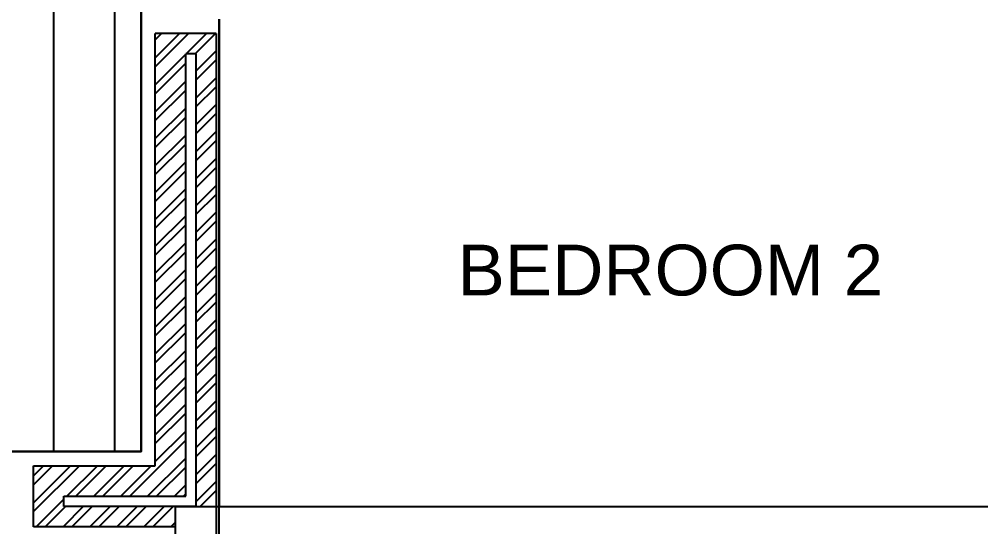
# Model space of a CAD drawing. Extents: x -0.9 to 45.6, y -8.7 to 61.5.
# Drawn here: x 4.058 to 8.793, y 52.8 to 55.3 of the extents above; entities that cross this region are included whole.
import ezdxf

# ---------------------------------------------------------------- set-up
doc = ezdxf.new("R2010")
doc.units = 0
doc.header["$MEASUREMENT"] = 0
for name, color, linetype in [('A-AREAS', 6, 'CONTINUOUS'), ('A-HATCH-WALL', 8, 'CONTINUOUS'), ('A-NOMENCLATURE', 3, 'CONTINUOUS'), ('A-PLASTER', 8, 'CONTINUOUS'), ('A-TILES', 137, 'CONTINUOUS'), ('A-WALL', 4, 'CONTINUOUS')]:
    doc.layers.add(name, color=color, linetype=linetype)
doc.styles.add('A100-STEXT', font='arial.ttf', dxfattribs={"height": 0.25})

msp = doc.modelspace()

# ---------------------------------------------------------------- hatches: boundary and pattern name
at = {"layer": 'A-HATCH-WALL'}
h = msp.add_hatch(dxfattribs=at)
h.set_pattern_fill('ANSI32', color=256, scale=0.25, style=0)
h.paths.add_polyline_path([(4.82837, 49.55), (4.72837, 49.55), (4.72837, 49.4), (4.82837, 49.4)], flags=16)
h.paths.add_polyline_path([(4.27837, 52.90078), (4.27837, 52.95078), (4.87837, 52.95078), (4.87837, 55.13078), (4.92837, 55.13078), (4.92837, 52.90078)], flags=16)
h.paths.add_polyline_path([(4.82837, 52.9), (5.02837, 52.9), (5.02837, 55.23078), (4.72837, 55.23078), (4.72837, 53.10078), (4.12837, 53.10078), (4.12837, 52.80078), (4.82837, 52.80078)])
h.paths.add_polyline_path([(6.37837, 49.4), (6.22837, 49.4), (6.22837, 49.10078), (6.37837, 49.10078)])
at = {"layer": 'A-TILES'}
h = msp.add_hatch(dxfattribs=at)
h.set_pattern_fill('_USER', color=256, scale=0.3, angle=90, style=0, pattern_type=0)
h.set_pattern_definition([(90, (11.72837, 18.2), (-0.3, 2e-17), [])])
h.paths.add_polyline_path([(4.65837, 56.4), (2.38486, 56.4), (4.65837, 54.57164)])
h.paths.add_polyline_path([(4.65837, 56.4), (4.65837, 56.9), (1.76313, 56.9), (2.38486, 56.4)])
h.paths.add_polyline_path([(2.38486, 56.4), (1.76313, 56.9), (1.04837, 56.9), (1.04837, 56.4)])
h.paths.add_polyline_path([(1.04837, 56.4), (1.04837, 56.33), (0.44837, 56.33), (0.44837, 53.17), (4.65837, 53.17), (4.65837, 54.57164), (2.38486, 56.4)])

# ---------------------------------------------------------------- linework, layer by layer
at = {"layer": 'A-AREAS'}
msp.add_lwpolyline([(18.69876, 41.22713), (17.55324, 42.14836), (17.36523, 41.91458), (14.74689, 44.02026), (14.57768, 43.80986), (14.39249, 43.95879), (13.63258, 43.03), (12.29837, 43.03), (12.29837, 41.93), (4.65837, 41.93), (4.65837, 43.43), (0.44837, 43.43), (0.44837, 41.93), (0.00837, 41.93), (0.00837, 57.29673), (1.04837, 57.32768), (1.04837, 56.33), (0.44837, 56.33), (0.44837, 53.17), (4.65837, 53.17), (4.65837, 57), (7.15837, 57), (7.15837, 57.19604)], dxfattribs=at)
for points in [[(0.44837, 53.17), (0.44837, 56.33), (1.04837, 56.33), (1.04837, 57), (4.65837, 57), (4.65837, 53.17)], [(4.82837, 52.9), (9.99337, 52.9), (9.99337, 49.4), (4.82837, 49.4)]]:
    msp.add_lwpolyline(points, close=True, dxfattribs=at)
at = {"layer": 'A-PLASTER'}
msp.add_line((5.04337, 55.3), (5.04337, 52.9), dxfattribs=at)
msp.add_lwpolyline([(8.77837, 49.565), (8.04337, 49.565), (8.04337, 51.735), (8.64337, 51.735), (8.64337, 51.915), (5.04337, 51.915), (5.04337, 55.3)], dxfattribs=at)
at = {"layer": 'A-WALL'}
for p, q in [((4.72837, 53.1), (4.72837, 55.23)), ((5.02837, 55.23), (4.72837, 55.23)), ((5.02837, 55.23), (5.02837, 52.9)), ((5.02837, 55.23), (5.02837, 51.9)), ((4.87837, 52.95), (4.87837, 55.13)), ((4.92837, 55.13), (4.87837, 55.13)), ((4.92837, 55.13), (4.92837, 52.9)), ((4.12837, 52.8), (4.12837, 53.1)), ((4.12837, 53.1), (4.72837, 53.1)), ((4.27837, 52.95), (4.87837, 52.95)), ((4.27837, 52.9), (4.27837, 52.95)), ((4.92837, 52.9), (4.27837, 52.9)), ((4.82837, 52.8), (4.12837, 52.8))]:
    msp.add_line(p, q, dxfattribs=at)

# ---------------------------------------------------------------- texts
at = {"layer": 'A-NOMENCLATURE', "style": 'A100-STEXT'}
msp.add_text('BEDROOM 2', height=0.25, dxfattribs=at).set_placement((6.21693, 53.9395))

doc.saveas('drawing.dxf')
